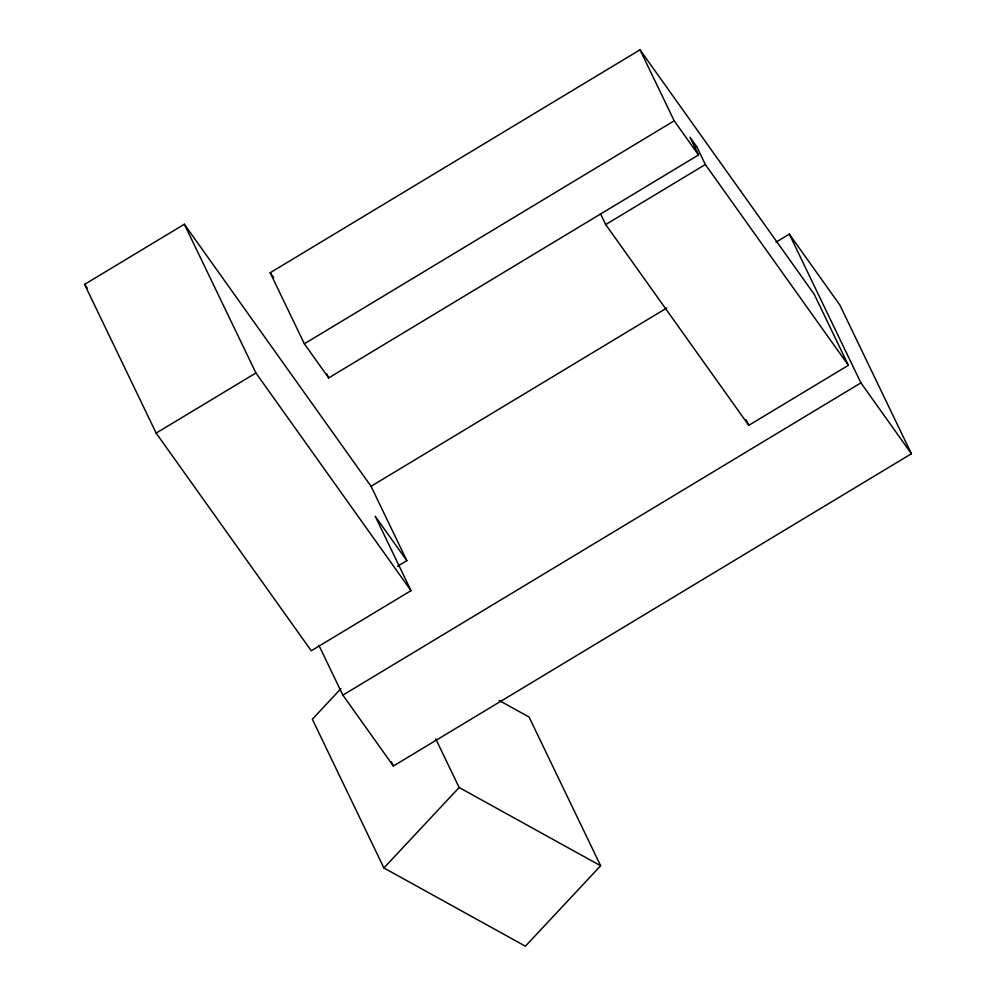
<?xml version="1.0" encoding="UTF-8"?>
<svg xmlns="http://www.w3.org/2000/svg" width="996" height="996" viewBox="0 0 996 996"><rect width="100%" height="100%" fill="white"/><g stroke="black" fill="none" stroke-linecap="round" stroke-linejoin="round"><path stroke-width="1.49" d="M340.943 688.647L312.333 719.237L383.908 867.964L525.402 946.2L600.638 865.761L529.063 717.033L499.133 700.487M383.908 867.964L459.144 787.512L435.725 738.87M406.829 560.648L375.218 516.277L411.012 590.64L311.262 650.774L156.16 433.111L84.585 284.383L184.347 224.249L371.047 486.285L406.829 560.648L397.529 566.263M848.393 365.295L705.33 164.514L696.777 146.748L689.979 137.199L698.52 154.965L328.68 377.907L304.353 343.782L270.177 272.742L640.017 49.8L814.205 294.256L848.393 365.295L748.768 425.342L605.705 224.561L600.451 213.63M156.16 433.111L255.922 372.977L184.347 224.249M304.353 343.782L674.205 120.827L640.017 49.8M694.125 148.354L696.777 146.748M605.705 224.561L705.33 164.514M371.047 486.285L666.772 308.013M776.009 242.165L789.33 234.135L839.84 305.013L911.415 453.74L393.37 766.024L342.873 695.133L319.006 645.57M342.873 695.133L860.905 382.862L789.33 234.135M459.144 787.512L600.638 865.761M674.205 120.827L698.52 154.965M860.905 382.862L911.415 453.74M270.177 272.742L273.726 277.735M255.922 372.977L411.012 590.64M84.585 284.383L87.299 288.18M746.091 419.764L748.768 425.342M326.7 373.811L328.68 377.907M391.366 761.853L393.37 766.024"/></g></svg>
